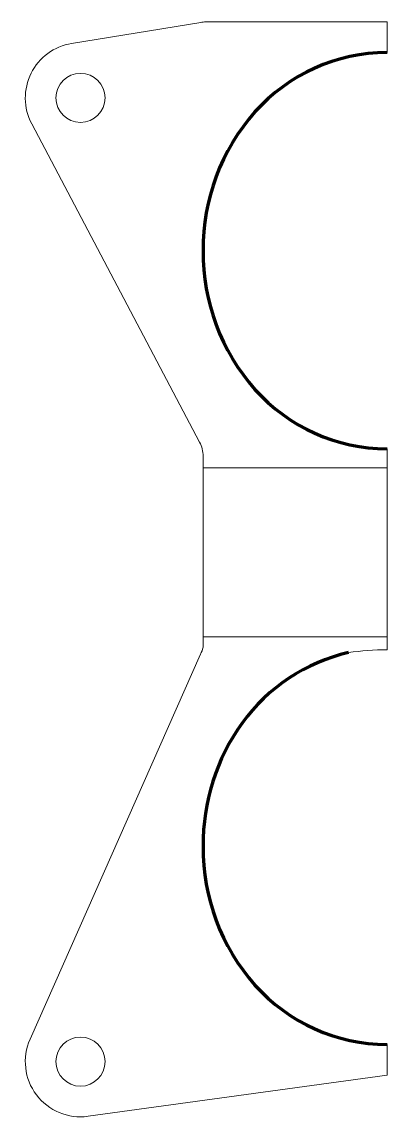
# Model space of a CAD drawing. Header units: millimetres. Extents: x -30 to 30, y -105 to 74.
import ezdxf

# ---------------------------------------------------------------- set-up
doc = ezdxf.new("R2010")
doc.units = ezdxf.units.MM
for name, color, linetype, true_color in [('2', 7, 'Continuous', 0xffffff), ('6', 7, 'Continuous', 0xffffff), ('7', 7, 'Continuous', 0xffffff)]:
    doc.layers.add(name, color=color, linetype=linetype, true_color=true_color)

msp = doc.modelspace()

# ---------------------------------------------------------------- linework, layer by layer
at = {"layer": '2', "color": 193, "linetype": 'Continuous', "lineweight": 18}
for p, q in [((0, 1.624902), (30, 1.624902)), ((0, -25.965328), (30, -25.965328))]:
    msp.add_line(p, q, dxfattribs=at)
at = {"layer": '6', "color": 163, "linetype": 'Continuous', "lineweight": 18}
for p, q in [((-21.450356, 70.797121), (-0.400227, 74.234288)), ((0.405527, 74.299639), (30, 74.299639)), ((30, 74.299639), (30, 69.299639)), ((-0.577766, 5.8161), (-27.960021, 57.714983)), ((30, 4.721032), (30, -28.057101)), ((0, -27.299263), (0, 3.482894)), ((-28.229088, -91.546576), (-0.428285, -28.773206)), ((30, -92.384759), (30, -97.384759)), ((30, -97.384759), (-18.771172, -104.106754))]:
    msp.add_line(p, q, dxfattribs=at)
at = {"layer": '6', "color": 163, "linetype": 'Continuous', "lineweight": 18, "extrusion": (0, 0, -1)}
for centre, radius, start, end in [((-0.405527, 69.299639), 5, 80.726307, 90), ((20, 61.914753), 9, 332.183522, 80.726307), ((2.398771, -27.314955), 2.398822, 179.625201, 210.120827), ((-29.934121, -70.417998), 42.360949, 81.533037, 90.089106), ((20, -95.191039), 9, 262.152524, 23.887391)]:
    msp.add_arc(centre, radius, start, end, dxfattribs=at)
at = {"layer": '6', "color": 163, "linetype": 'Continuous', "lineweight": 70}
for centre, radius, start, end in [((30, 40.483514), 28.816125, 90, 138.372376), ((33.50425, 37.369274), 33.504223, 138.372376, 180.613833), ((33.50425, 36.651398), 33.504223, 179.386167, 221.627624), ((30, 33.537157), 28.816125, 221.627624, 270), ((30.263492, -57.232463), 29.455006, 102.881493, 144.18074), ((33.729644, -59.734103), 33.72963, 144.18074, 180.613833), ((33.50425, -60.454393), 33.504223, 179.386167, 221.627624), ((30, -63.568634), 28.816125, 221.627624, 270)]:
    msp.add_arc(centre, radius, start, end, dxfattribs=at)
at = {"layer": '6', "color": 163, "linetype": 'Continuous', "lineweight": 18}
for centre, start, end in [((-5, 3.482894), 0, 27.816478), ((-5, -26.748504), 336.112609, 339.264885)]:
    msp.add_arc(centre, 5, start, end, dxfattribs=at)
at = {"layer": '7', "color": 150, "linetype": 'Continuous', "lineweight": 18}
for centre in [(-20, 61.914753), (-20, -95.191039)]:
    msp.add_circle(centre, 4, dxfattribs=at)

doc.saveas('drawing.dxf')
